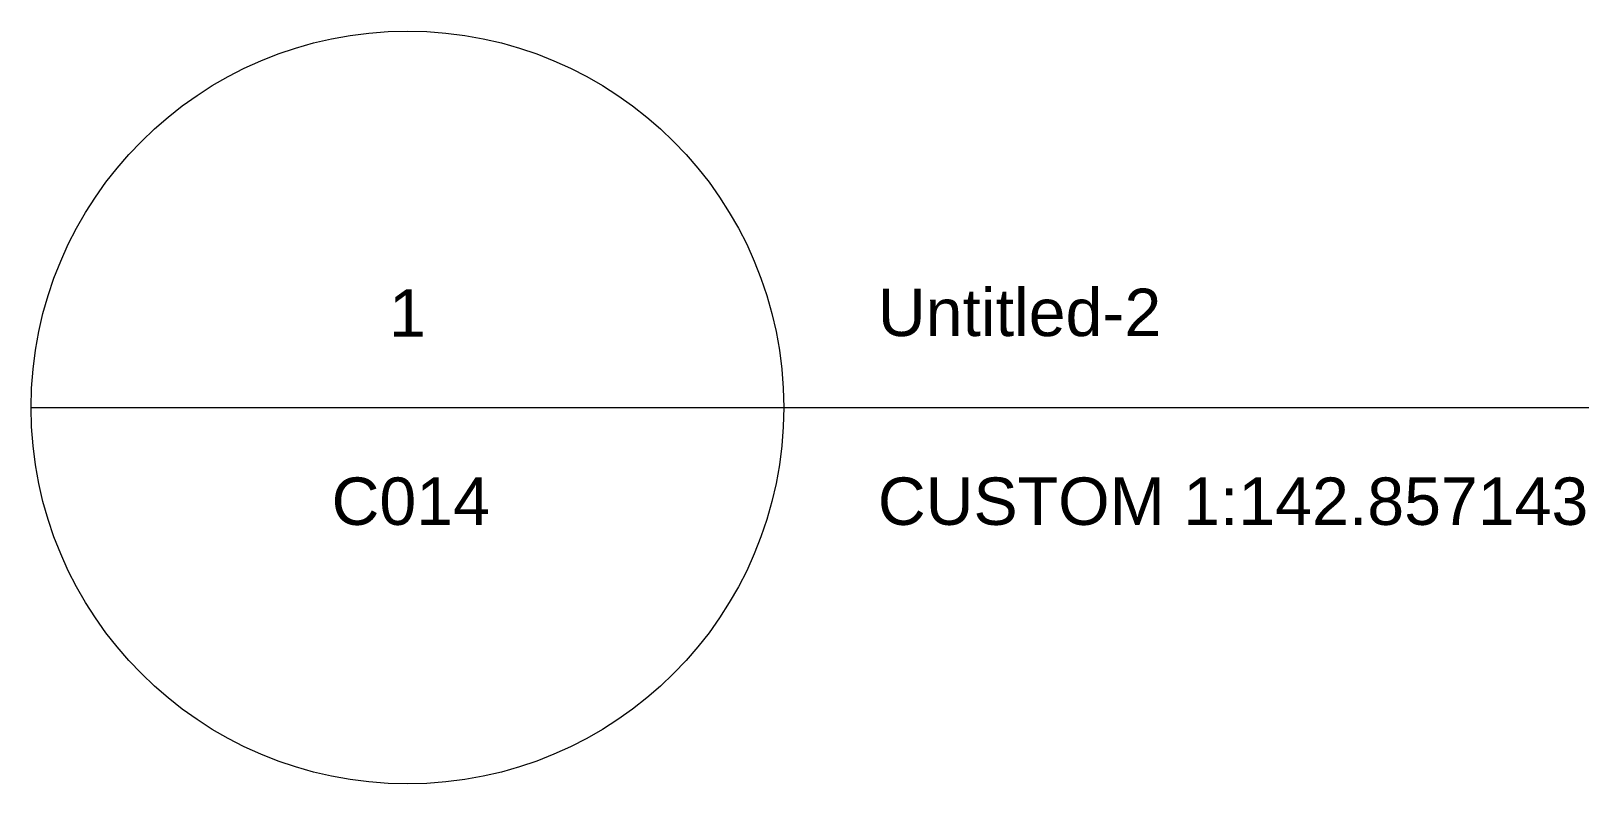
# Paper-space layout 'Untitled-2-4 [Sheet]' of a CAD drawing. Header units: metres. Extents: x 420.5 to 453.3, y 74.5 to 90.4.
import ezdxf

# ---------------------------------------------------------------- set-up
doc = ezdxf.new("R2010")
doc.units = ezdxf.units.M
doc.header["$MEASUREMENT"] = 0
doc.layers.add('01_A_AccesTren_t', color=30, linetype='Continuous', lineweight=0)
doc.styles.add('Style-Arial', font='arial.ttf')

# ---------------------------------------------------------------- blocks, each defined once
blk = doc.blocks.new('DrawingTitleBubble_48')
at = {"layer": '01_A_AccesTren_t'}
blk.add_line((-0.008006, 0), (0.007869, 0), dxfattribs=at)
blk.add_circle((-0.000069, 0), 0.007938, dxfattribs=at)
at = {"layer": '01_A_AccesTren_t', "color": 7, "char_height": 0.001524, "style": 'Style-Arial'}
for s, insert, attachment_point in [('\\H0.656168x;1', (-0.000069, 0.001492), 8), ('\\H0.656168x;C014', (0, -0.001476), 2)]:
    blk.add_mtext(s, dxfattribs=dict(at, insert=insert, attachment_point=attachment_point))
blk = doc.blocks.new('TitleText_48')
at = {"layer": '01_A_AccesTren_t', "color": 7, "insert": (0, 0.001492), "char_height": 0.001524, "attachment_point": 7, "style": 'Style-Arial'}
blk.add_mtext('\\H0.656168x;Untitled-2', dxfattribs=at)
at = {"layer": '01_A_AccesTren_t', "insert": (0, -0.001476), "char_height": 0.001524, "attachment_point": 1, "style": 'Style-Arial'}
blk.add_mtext('\\H0.656168x;CUSTOM 1:142.857143', dxfattribs=at)
blk = doc.blocks.new('*U333')
at = {"layer": '01_A_AccesTren_t'}
blk.add_line((0, 0), (24.849979, 0), dxfattribs=at)
at = {"layer": '01_A_AccesTren_t', "xscale": 1000, "yscale": 1000, "zscale": 1000}
blk.add_blockref('DrawingTitleBubble_48', (0, 0), dxfattribs=at)
at = {"layer": '01_A_AccesTren_t', "color": 7, "xscale": 1000, "yscale": 1000, "zscale": 1000}
blk.add_blockref('TitleText_48', (9.852875, 0), dxfattribs=at)

psp = doc.layouts.new('Untitled-2-4 [Sheet]')

# ---------------------------------------------------------------- block references
at = {"layer": '01_A_AccesTren_t'}
psp.add_blockref('*U333', (428.478195, 82.426624), dxfattribs=at)

doc.saveas('drawing.dxf')
